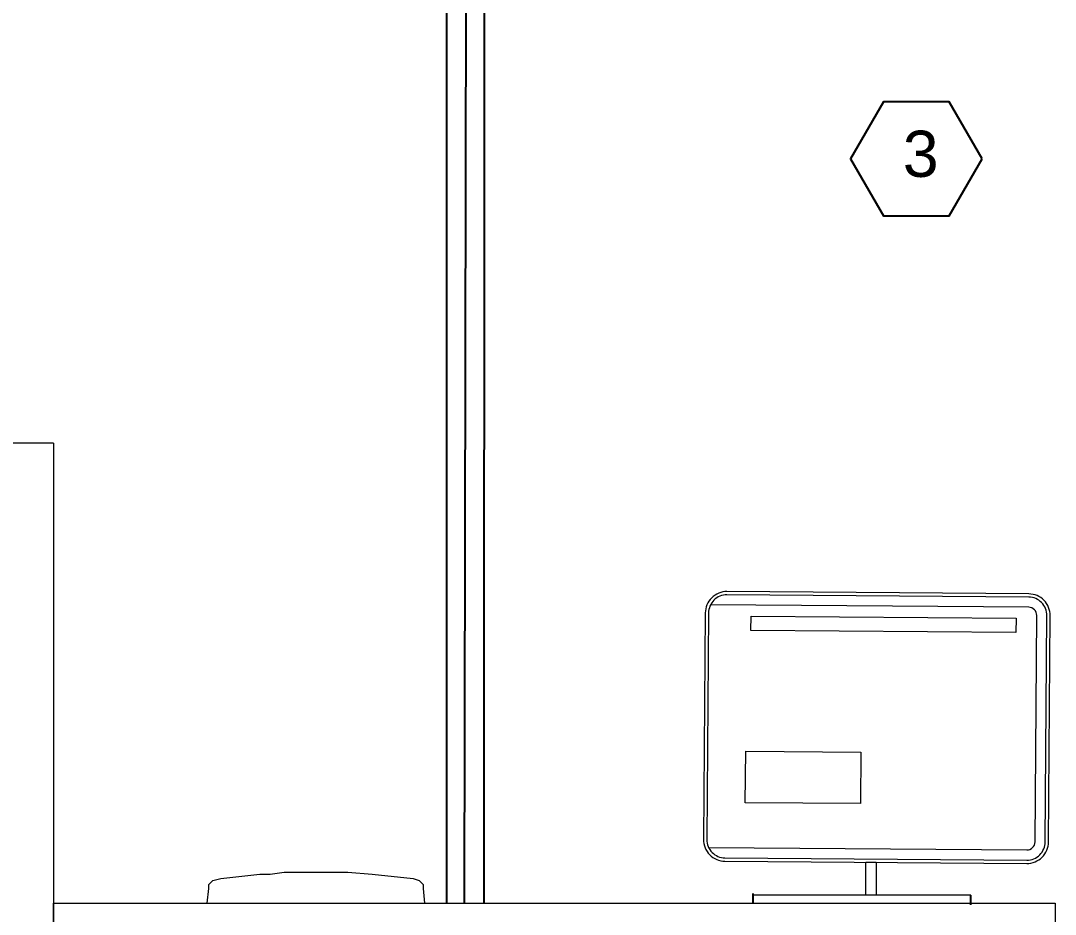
# Model space of a CAD drawing. Header units: inches. Extents: x 688 to 2880, y 906 to 1934.
# Drawn here: x 2140.4 to 2274.7, y 1406.5 to 1522.6 of the extents above; entities that cross this region are included whole.
import ezdxf

# ---------------------------------------------------------------- set-up
doc = ezdxf.new("R2010")
doc.units = ezdxf.units.IN
doc.header["$MEASUREMENT"] = 0
for name, color, linetype, lineweight in [('ARREDI', 8, 'Continuous', 18), ('INFISSI', 130, 'Continuous', 13), ('NUMERAZIONE', 30, 'Continuous', 25)]:
    doc.layers.add(name, color=color, linetype=linetype, lineweight=lineweight)
doc.styles.get("Standard").update_dxf_attribs({"font": 'Arial.ttf'})

msp = doc.modelspace()

# ---------------------------------------------------------------- linework, layer by layer
at = {"layer": 'ARREDI'}
for p, q in [((2144.62, 1467.73), (2099.8, 1467.73)), ((2144.62, 1467.73), (2144.62, 1331.95)), ((2144.62, 1405.33), (2144.62, 1407.99)), ((2144.62, 1407.99), (2274.75, 1407.99)), ((2274.75, 1407.99), (2274.75, 1405.33))]:
    msp.add_line(p, q, dxfattribs=at)
at = {"layer": 'ARREDI', "lineweight": 0}
for p, q in [((2164.8, 1410.41), (2165.33, 1410.94)), ((2165.33, 1410.94), (2166.39, 1411.2)), ((2166.39, 1411.2), (2171.43, 1411.73)), ((2171.43, 1411.73), (2172.76, 1411.73)), ((2172.76, 1411.73), (2174.62, 1412)), ((2174.62, 1412), (2178.6, 1412)), ((2178.6, 1412), (2182.85, 1412)), ((2182.85, 1412), (2186.03, 1411.73)), ((2186.03, 1411.73), (2191.34, 1411.2)), ((2191.34, 1411.2), (2192.14, 1410.94)), ((2192.14, 1410.94), (2192.67, 1410.41)), ((2164.6, 1407.99), (2164.8, 1409.88)), ((2164.8, 1409.88), (2164.8, 1410.41)), ((2192.67, 1410.41), (2192.67, 1409.88)), ((2192.67, 1409.88), (2192.83, 1407.99))]:
    msp.add_line(p, q, dxfattribs=at)
at = {"layer": 'ARREDI', "lineweight": -2}
for p, q in [((2235.48, 1409.26), (2235.47, 1407.96)), ((2263.78, 1407.75), (2263.79, 1409.04))]:
    msp.add_line(p, q, dxfattribs=at)
at = {"layer": 'ARREDI'}
for points in [[(2231.84, 1413.44), (2271.04, 1413.14, 0.414214), (2273.86, 1415.92), (2274.08, 1445.32, 0.414214), (2271.31, 1448.14), (2232.11, 1448.44, 0.414214), (2229.29, 1445.66), (2229.06, 1416.26, 0.414214)], [(2231.84, 1413.87), (2271.04, 1413.57, 0.414214), (2273.44, 1415.93), (2273.66, 1445.32, 0.414214), (2271.3, 1447.72), (2232.1, 1448.01, 0.414214), (2229.71, 1445.66), (2229.49, 1416.26, 0.414214)]]:
    msp.add_lwpolyline(points, format="xyb", close=True, dxfattribs=at)
msp.add_lwpolyline([(2229.73, 1415.2), (2271.05, 1414.89, 0.414214), (2272.12, 1415.94), (2272.34, 1445.33, 0.414214), (2271.29, 1446.4), (2229.97, 1446.71)], format="xyb", dxfattribs=at)
for points in [[(2235.23, 1445.23), (2269.65, 1444.97), (2269.64, 1443.14), (2235.21, 1443.4)], [(2234.54, 1427.71), (2249.48, 1427.6), (2249.43, 1420.91), (2234.49, 1421.03)], [(2250.14, 1413.3), (2251.48, 1413.3), (2251.48, 1409.04), (2250.14, 1409.04)], [(2235.47, 1407.99), (2263.79, 1407.99), (2263.79, 1409.04), (2235.47, 1409.04)]]:
    msp.add_lwpolyline(points, close=True, dxfattribs=at)
at = {"layer": 'INFISSI', "color": 4, "lineweight": -2}
for p, q in [((2198.03, 1407.99), (2198.31, 1564.07)), ((2200.58, 1407.99), (2200.62, 1565.13)), ((2195.73, 1407.99), (2195.73, 1562.9)), ((2195.73, 1407.99), (2195.73, 1562.9))]:
    msp.add_line(p, q, dxfattribs=at)
at = {"layer": 'NUMERAZIONE'}
msp.add_lwpolyline([(2265.26, 1504.64), (2260.98, 1512.04), (2252.43, 1512.04), (2248.16, 1504.64), (2252.43, 1497.23), (2260.98, 1497.23)], close=True, dxfattribs=at)

# ---------------------------------------------------------------- texts
at = {"layer": 'NUMERAZIONE', "ltscale": 0.1, "insert": (2254.94, 1508.28), "char_height": 6, "attachment_point": 1}
msp.add_mtext_dynamic_manual_height_columns('3', width=0.5819, gutter_width=12.5, heights=[0], dxfattribs=at)

doc.saveas('drawing.dxf')
